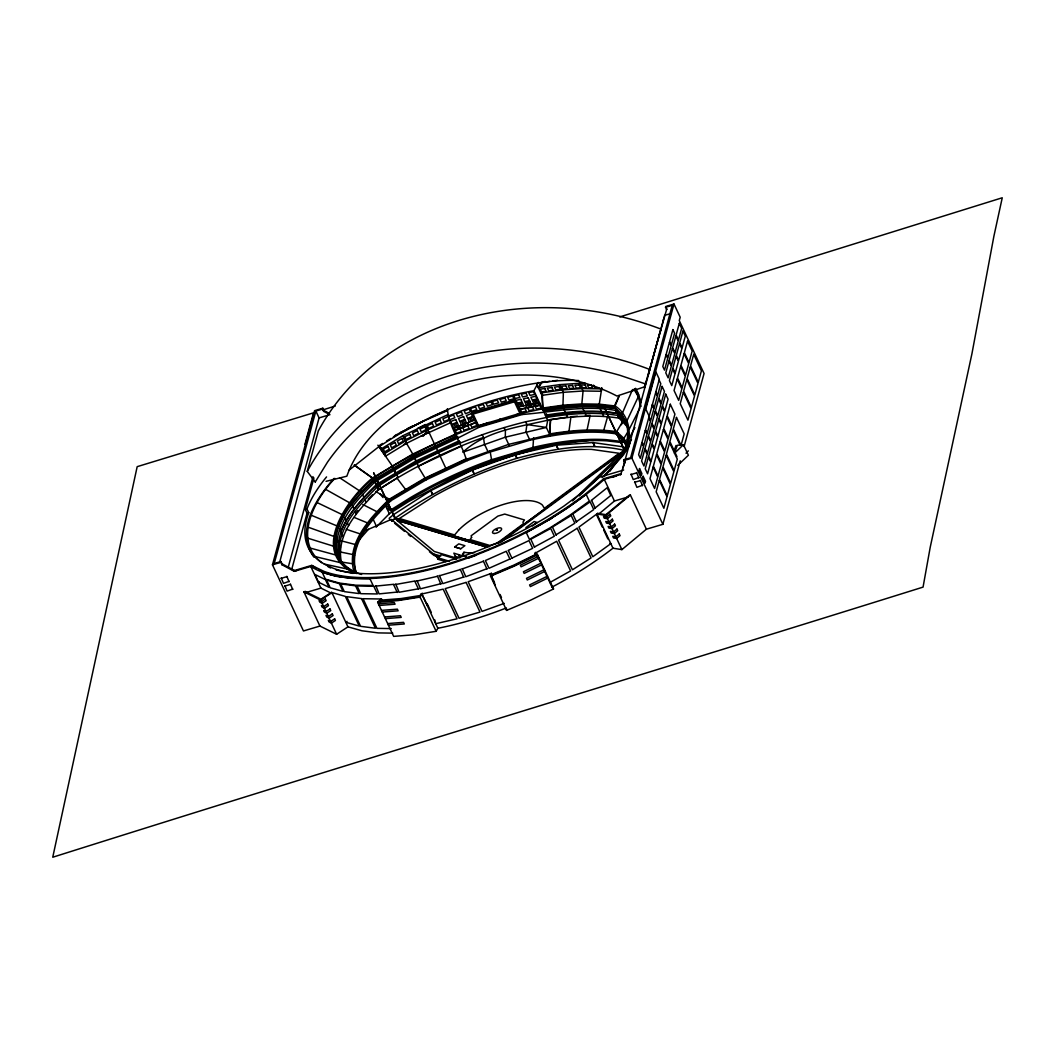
<?xml version="1.0" encoding="UTF-8"?>
<svg xmlns="http://www.w3.org/2000/svg" width="1055" height="1055" viewBox="0 0 1055 1055"><rect width="100%" height="100%" fill="white"/><g stroke="black" fill="none" stroke-linecap="round" stroke-linejoin="round"><path stroke-width="1.5" d="M516.937 414.378L542.402 408.826L542.824 408.034L562.961 405.186L563.37 392.302M395.216 518.44L373.602 472.746L395.243 518.401L393.291 514.827M394.755 518.572L394.86 518.427C432.141 492.184 473.326 471.994 516.805 458.305C551.752 449.034 588.505 442.005 624.362 450.393L622.661 446.753L593.055 442.559L594.756 446.212M498.329 543.061L624.586 450.366L602.972 404.672L625.114 451.369M313.863 557.093C295.018 531.061 315.92 498.633 333.973 478.456M321.617 562.711C292.512 539.936 314.707 499.239 334.883 478.403M354.862 573.287C308.97 552.385 347.319 498.857 372.349 478.021L373.734 479.656L413.797 455.905L456.841 435.768M354.15 572.377C311.832 549.945 348.994 498.514 373.523 478.034L374.156 479.392C358.832 493.753 344.985 510.224 336.835 529.768M337.495 555.589C332.523 542.099 337.349 527.606 343.956 515.592L343.323 514.233M336.479 549.167C335.991 521.566 356.801 499.74 375.224 481.673L376.503 484.416C356.827 503.894 331.112 530.322 339.842 560.601L336.479 549.167L337.758 551.91M340.567 561.431C332.971 531.588 358.238 505.938 377.571 486.698L378.851 489.428C359.821 508.431 335.147 533.303 341.503 562.724M354.045 571.929C345.71 542.956 370.424 517.781 389.229 499.173L390.39 499.186L391.023 500.558C372.402 518.994 347.886 543.918 356.142 572.614C346.093 543.747 371.611 517.781 390.39 499.186M486.975 568.698L465.796 576.716L462.182 568.579M486.948 569.08L483.335 560.944M621.171 456.96C626.987 446.12 629.941 433.025 625.655 421.13C629.373 429.741 629.031 439.605 625.932 448.362M625.932 449.615C632.341 434.581 629.545 415.34 615.118 405.977L599.266 404.157L581.832 403.894L562.961 405.186M566.232 417.332L550.525 419.56L549.76 433.908C571.823 430.335 594.44 428.304 616.661 431.693L623.874 438.326L627.474 444.326M385.471 504.29L390.851 509.895L409.96 497.907A198.907 83.754 -25.1 0 1 491.564 459.729L532.946 447.452L533.606 437.693M581.832 403.894L583.072 390.943L579.432 383.295L559.743 384.64L538.353 387.673L541.914 382.569L549.76 381.396M537.008 384.943L541.953 395.361L563.344 392.341L583.033 390.983L601.31 391.26L601.719 388.029M340.541 531.944C348.097 514.207 361.535 499.872 375.237 486.658L377.149 486.962C422.554 457.211 472.851 434.752 525.601 421.802L526.88 424.545L525.931 431.666L529.927 440.212C558.016 433.908 587.2 429.636 615.922 433.816L623.096 440.423L625.945 445.184M568.988 431.192L570.94 416.672L577.336 416.224M599.266 404.157L601.772 387.989M465.98 556.42L463.211 556.025L463.963 552.266L469.528 553.044M587.068 429.952L590.141 415.353L585.34 415.683M304.921 444.313L313.071 414.483M392.737 633.132L378.283 632.908L361.984 630.784L347.952 626.855L336.624 634.266L319.929 626.063L303.458 630.956L272.467 564.821L314.575 410.672L322.817 408.219L323.885 410.5L329.45 413.468M322.817 408.219L322.593 409.063L315.867 411.054L274.221 563.528L280.933 561.537L282.002 563.818L295.769 571.164M279.588 562.46L319.072 417.899L315.867 411.054M294.292 571.335L294.516 570.491L311.726 565.388L323.595 571.217A193.869 81.631 -25.1 0 0 586.343 493.252L603.777 478.733L620.986 473.629L620.762 474.46L604.278 479.352A195.531 82.33 -25.1 0 1 310.763 566.443L294.292 571.335L281.777 564.649L280.933 561.537M281.777 564.649L282.002 563.818M315.221 482.043L307.256 471.4L318.294 430.981A276.727 236.307 15.3 0 1 661.234 329.213L660.1 332.074M319.072 417.899L329.912 414.681L323.661 411.345L323.885 410.5M289.162 581.305L283.479 583.375L281.237 577.942M288.266 567.155L312.992 476.623M289.044 581.714L286.815 576.281M291.681 569.502L307.058 513.231L305.304 509.486L313.928 477.902M292.802 589.059L287.105 591.13L284.876 585.696M292.683 589.468L290.442 584.035M521.552 413.151L521.315 413.982L477.941 426.853L471.664 413.454L471.901 412.624L515.275 399.753L522.185 414.51C553.295 412.043 584.549 404.803 615.777 410.435L616.516 409.788L615.434 410.395L616.727 413.138L624.112 419.93L627.132 424.98M475.04 420.668L472.574 414.061M476.135 423.002L476.372 422.171L454.402 430.559M477.941 426.853L478.166 426.022L489.111 422.462M463.87 576.98L442.823 583.6L439.302 575.423M463.752 577.388L460.231 569.225M521.315 413.982L515.275 399.753M518.427 407.797L518.651 406.966L539.501 402.654M519.495 410.079L519.719 409.248L540.569 404.935M623.874 459.782L624.718 462.894L623.874 459.782L630.6 457.778L672.246 305.304L665.534 307.295L666.602 309.577L666.826 308.746L644.315 387.937L646.016 381.686M665.534 307.295L665.758 306.464L674 304.025L680.198 317.252L679.275 320.588L704.067 373.51L684.115 446.529M662.632 321.142L662.87 320.311M648.39 374.42L660.193 331.217M622.964 467.84L664.624 315.366L670.809 313.533M549.866 582.518L570.584 570.9L556.697 541.255L534.977 553.348L535.518 554.495L513.943 565.071L491.881 574.434L491.353 573.3L490.324 573.735L490.562 576.188L506.585 610.397L530.322 600.321L553.532 588.941L552.002 587.068A195.531 82.33 -25.1 0 0 612.968 548.218L621.883 549.615L646.399 529.201L662.87 524.309L631.892 458.173L674 304.025M638.948 477.506L633.264 479.577L631.022 474.143M638.829 477.928L636.6 472.495M642.587 485.26L636.89 487.331L634.662 481.898M642.469 485.682L640.227 480.249M662.87 524.309L680.211 460.811M603.777 430.203L607.891 415.617M621.487 424.717L622.872 420.352M644.75 385.497L646.108 381.343M620.591 474.776L624.942 462.05M674.448 449.812L676.031 445.434M619.325 395.625L615.118 405.977L613.733 406.755L621.764 414.905L613.733 406.755M619.153 395.731L614.076 406.795C590.286 403.023 566.047 404.922 542.402 408.826M447.373 408.747C448.718 426.774 461.233 442.124 466.244 459.387L466.6 458.582L425.073 478.021L387.119 500.492M632.565 389.506L622.542 412.808L621.118 413.547L626.288 422.488M550.525 419.56L549.708 434.62L508.695 444.366L466.244 459.387L466.6 458.582M627.118 420.47L638.341 396.654L633.936 389.282M441.03 583.692L420.47 588.809L417.055 580.619M422.251 593.174L420.101 597.09L398.17 600.559L377.637 602.168L393.66 636.376L414.206 634.767L436.137 631.299L437.865 628.266A195.531 82.33 -25.1 0 0 506.36 607.944L506.585 610.397M440.819 584.127L437.403 575.938M624.455 440.608L622.147 442.612L621.593 441.438L623.017 438.537M629.228 429.253L639.989 407.955M609.685 471.519L630.138 443.351M628.82 439.025L634.925 427.552M447.716 416.29A208.481 87.776 -25.1 0 1 533.909 390.706L538.34 382.451M538.287 387.686L540.964 382.701L541.953 382.503M544.103 412.465L545.092 410.857C568.513 407.045 592.514 404.962 616.094 408.601M525.601 421.802L546.45 417.49L547.453 415.881C570.861 412.057 594.862 409.986 618.441 413.613M380.367 601.759L381.963 600.058L381.422 598.91L379.048 601.469L398.645 599.939L419.574 596.629L420.892 594.202L443.179 589.152L457.066 618.797L435.728 623.703L434.752 619.852M626.723 448.177L631.47 439.513M623.334 420.404L616.661 431.693L615.276 432.458L615.922 433.816M315.287 481.924L327.525 462.103A265.847 227.023 15.3 0 1 619.971 375.329L645.66 383.98M628.187 431.403L623.874 438.326L622.463 439.065L615.276 432.458M418.848 588.73L399.106 592.264L395.77 584.048M395.467 584.51L415.208 580.975M629.426 445.803L623.32 455.074L604.172 476.53M423.2 436.282L427.829 429.807L449.72 420.193M462.433 554.257L463.936 552.24M357.711 541.518L368.446 529.32M350.009 506.598L360.045 494.518L372.89 481.634L374.802 481.937L376.081 484.68L416.145 460.916L459.189 440.779M355.68 513.099L357.711 510.646M376.055 527.144L389.335 513.719L408.931 501.415L450.973 479.221L472.851 469.62L494.927 461.193L538.551 448.243L559.506 443.904L588.967 440.423M397.669 592.013L379.075 593.899L375.831 585.67M375.448 586.145L394.043 584.259M377.637 602.168L381.422 598.91M686.014 453.215L688.308 450.881M368.195 499.107L372.507 494.795M602.181 477.664L611.188 468.631M572.601 500.901L621.052 453.782L501.165 542.033M579.366 495.876L622.279 454.969M683.455 444.683L674.448 453.268L677.323 445.302L683.455 444.683L688.401 455.233L677.732 465.413M546.45 417.49C570.096 413.573 594.334 411.674 618.138 415.459L618.863 414.813L617.795 415.419L619.074 418.149L627.976 427.473M348.612 470.517L377.017 448.111A185.522 78.11 -25.1 0 1 578.773 380.565M432.445 494.32L430.73 490.667L393.41 514.721L389.19 518.295L389.981 519.983M391.919 521.078L395.124 518.374L489.507 546.49M391.906 521.091L395.124 518.374L393.41 514.721M591.182 500.518L607.166 487.726L610.805 495.481L594.809 508.273M646.399 529.201L630.376 494.993L629.083 495.375L605.913 514.669L597.697 513.376L578.918 527.091L592.818 556.737L610.832 543.655L609.935 543.365M628.094 496.958L614.432 501.02L598.225 514.524L597.697 513.376M612.968 548.218L596.945 513.996L605.86 515.407L630.376 494.993M347.042 621.369L345.816 622.292L359.228 626.05L345.341 596.392L331.415 592.383L320.971 599.227L305.198 591.473L303.906 591.855L319.929 626.063M445.698 561.642L438.049 559.295L437.271 557.62L441.386 554.587L456.617 559.124M454.665 546.938L458.767 543.866L464.859 545.686L460.758 548.758L454.665 546.938L460.758 548.758M464.965 539.356L465.347 539.474M498.567 542.995L624.362 450.393M525.865 527.632L534.107 521.552L537.153 522.462L532.445 525.931M572.496 514.167L590.127 501.837L593.754 509.591L576.122 521.922M620.024 413.797L617.795 415.419L625.18 422.211L627.448 425.996M618.138 415.459L619.417 418.189C595.627 414.417 571.375 416.316 547.73 420.22C518.282 427.051 486.012 430.902 462.881 452.213L505.332 437.179L546.345 427.446L547.73 420.22L533.909 390.706M318.531 582.202L329.068 587.371L325.428 579.617L314.904 574.448L318.531 582.202L319.203 581.767M303.906 591.855L320.601 600.058L331.929 592.633L347.952 626.855M552.213 527.17L571.203 515.499L574.843 523.254L555.84 534.925M354.335 465.136L372.468 477.941L412.756 454.059L456.182 433.75L454.758 429.319M373.101 478.297C405.872 456.749 441.254 439.262 478.166 426.022M374.802 481.937L414.866 458.187L457.91 438.049L457.857 436.73L414.048 457.211L373.562 481.225L375.224 481.673M460.27 443.06L460.204 441.755L416.395 462.235L375.91 486.236L377.571 486.698M377.255 490.601C410.408 468.723 446.08 450.722 483.507 437.416L482.227 434.673M386.684 501.521L425.481 478.495L466.706 459.215L467.352 460.573L488.386 452.542L529.927 440.212M388.557 502.101L426.115 479.867L467.352 460.573M386.869 508.444L391.405 511.082L410.514 499.094A198.907 83.754 -25.1 0 1 606.796 440.845L622.147 442.612M379.84 445.144L382.556 443.482M386.618 440.99L390.693 438.511M393.41 436.849L396.126 435.188M384.337 453.795L405.41 440.924L427.829 429.807M385.537 456.169L381.699 448.612L378.481 445.975L385.537 456.169L406.571 443.311L402.852 435.689L447.254 414.918M438.049 559.295L439.368 558.728M394.768 435.715L398.988 433.354M530.678 539.303L550.71 528.476L554.35 536.23L534.305 547.057M400.452 432.998L423.728 421.024L447.544 410.514M457.91 438.049L478.812 427.38L522.185 414.51M407.415 428.581L413.27 425.666M400.399 432.576L423.701 420.971M417.516 428.422L425.35 424.519L434.185 443.403M421.116 436.111L450.854 422.607M462.182 445.764L418.07 466.402L425.073 478.021M400.188 432.695L415.446 425.139M428.963 432.207L406.452 443.377L402.852 435.689L381.699 448.612L378.864 446.014M394.913 518.401L489.269 546.569M508.246 550.367L529.003 540.582L532.63 548.336L511.873 558.121M536.797 555.945L536.27 554.811L514.115 565.678L491.472 575.292L491.353 573.3M553.532 588.941L537.509 554.732L514.299 566.113L490.562 576.188M538.274 556.367L520.339 565.163L521.104 566.812L539.052 558.016M541.36 562.961L523.425 571.757L524.19 573.406L542.138 564.61M544.446 569.555L526.511 578.351L527.276 579.999L545.224 571.203M547.532 576.135L529.597 584.932L530.375 586.58L548.31 577.784M430.994 417.279L447.465 410.052M447.874 416.633L442.889 418.822L444.195 421.578L449.166 419.402M403.617 444.617L406.531 443.337L412.756 454.059M365.531 530.586L391.273 519.416L438.089 557.699M509.961 558.992L488.993 568.276L485.366 560.522L506.321 551.238M453.307 428.225L475.277 419.837M462.156 568.962L483.322 561.326M494.505 582.65L490.324 573.735L468.143 581.74L482.029 611.386L504.224 603.381M619.76 316.922L1002.25 197.773L993.889 236.254L971.932 353.755L930.233 547.202L923.059 587.108C633.158 677.745 342.427 765.706 52.75 857.227L137.176 466.666L314.786 412.439M322.659 409.973L335.239 406.043M471.664 413.454L515.038 400.584M326.061 481.331L346.844 476.201C359.887 439.368 392.236 413.257 426.325 396.495A223.383 190.757 15.3 0 1 491.314 377.215C533.764 371.795 578.641 375.936 616.964 396.047L644.711 386.776M305.304 509.486L306.992 508.985A185.522 78.11 -25.1 0 1 326.549 476.913M307.058 513.231L308.746 512.73A185.522 78.11 -25.1 0 0 343.759 571.375A185.522 78.11 -25.1 0 0 564.003 506.018L581.542 492.936L599.504 477.19L623.65 470.029M272.467 564.821L280.709 562.368M623.65 460.613L631.892 458.173M611.649 477.427L616.12 476.108M281.118 578.351L286.696 576.703M630.903 474.565L636.481 472.917M284.758 586.105L290.336 584.457M634.543 482.32L640.121 480.671M331.415 592.383L331.956 593.53L320.918 588.11L305.726 592.62L305.198 591.473M439.197 575.845L460.125 569.634M416.844 581.054L437.192 576.373M542.323 381.91L545.461 381.462M552.82 381.026L557.554 380.288M540.833 392.948L562.21 389.928L581.912 388.57L600.19 388.847L601.31 391.26M543.035 410.197C566.68 406.281 590.919 404.382 614.709 408.153L614.076 406.795M545.382 415.208C569.027 411.292 593.266 409.393 617.07 413.178L615.777 410.435M618.256 432.801C595.35 429.161 572.021 430.941 549.259 434.713L549.906 436.071M381.963 600.058L401.045 598.567L421.433 595.35L420.892 594.202M378.415 603.803L394.28 602.576L395.058 604.225L379.18 605.451M381.501 610.397L397.366 609.157L398.144 610.805L382.266 612.045M384.587 616.99L400.452 615.751L401.23 617.399L385.352 618.639M387.673 623.571L403.538 622.345L404.316 623.98L388.438 625.219M469.027 553.031L474.526 552.622M579.432 383.295L585.525 383.387M598.805 387.976L594.835 387.91L593.543 385.141M380.539 598.989L363.065 598.713L376.952 628.358L391.26 628.582M372.468 477.941L373.523 478.034M621.593 441.438L606.243 439.671A198.907 83.754 -25.1 0 0 532.946 447.452M463.25 556.104L466.033 556.499M526.88 424.545L546.345 427.446L549.708 434.62M340.739 561.919L352.067 563.66M336.189 570.017L353.108 573.393M340.699 552.055L352.436 554.455M324.241 564.069L346.937 568.962M314.904 556.539L339.974 562.552M340.844 540.714L355.166 544.486M309.761 547.941L335.398 554.904M440.792 556.011L433.526 553.967L434.383 555.787M438.735 557.014L435.834 556.196L438.933 557.146M529.544 520.194L529.03 520.577M396.851 520.3L487.384 547.281L396.851 520.3L434.33 551.501L456.09 557.99M437.271 557.62L449.443 561.26M307.401 538.063L333.288 546.108M463.237 556.077L453.848 553.137L456.34 558.464M455.325 556.302L460.046 557.844L458.529 554.614M361.601 574.474C351.091 571.401 341.451 564.372 336.862 554.231M346.277 529.294L360.19 533.909M307.836 527.078L333.683 536.336M442.085 559.717L446.305 561.313M354.111 517.398L367.443 522.898M311.093 515.183L336.585 525.746M317.093 502.549L341.925 514.497M316.104 568.249L311.726 565.388M318.742 569.542L324.017 572.126M362.815 504.514L376.793 511.635M622.661 446.753L625.008 447.979M327.92 566.575L330.518 567.986M325.744 489.415L349.627 502.8M375.751 491.551L389.229 499.173M339.578 477.717L359.557 490.839M354.309 465.15L372.349 478.021M394.61 523.267L404.553 531.404M408.285 534.45L410.764 536.481M429.411 551.725L433.143 554.772M615.434 410.395L622.832 417.187L627.356 424.769M535.426 552.358L537.509 554.732M534.977 553.348L536.27 554.811M380.103 494.017L383.084 497.578M397.049 478.179L405.278 489.098M377.914 445.157L393.278 467.391M634.978 388.741L638.671 394.926M626.011 445.012L622.463 439.065L623.096 440.423M355.509 571.256L356.933 573.643M338.563 557.871L340.831 561.669M541.36 563.607L535.98 552.86L540.16 561.788M427.868 606.243L421.842 594.057L437.865 628.266M659.111 380.051L660.799 383.664L657.608 395.361L655.92 391.748M655.656 392.631L657.344 396.245L654.153 407.942L652.452 404.329M680.093 445.131L673.024 430.031L669.885 441.531L676.954 456.63M652.188 405.226L653.889 408.839L650.684 420.536L648.996 416.923L659.322 379.259L655.907 371.967L645.779 409.024L649.194 416.316M634.925 388.952L641.018 401.981M622.832 417.187L624.112 419.93M625.18 422.211L626.459 424.941M627.738 429.833L628.371 431.192M627.343 439.513L627.989 440.871M598.37 404.988L599.016 406.346M600.084 408.628L601.363 411.358M602.431 413.639L603.711 416.382M602.88 431.033L603.513 432.392M581.068 404.724L581.701 406.083M582.769 408.364L584.048 411.107M585.116 413.375L586.395 416.118M594.638 446.186L592.936 442.546L556.394 445.223L558.108 448.876M586.303 430.783L586.936 432.141M604.278 479.352L614.432 501.02M559.743 384.64L563.344 392.341M603.777 478.733L604.199 479.643M562.315 406.017L562.961 407.375M564.029 409.656L565.309 412.386M566.377 414.668L567.656 417.411M568.355 432.023L568.988 433.381M605.913 514.669L606.44 515.816M605.86 515.407L621.883 549.615M591.71 500.611L595.337 508.365M596.734 515.196L602.3 527.065M603.684 530.019L607.851 538.92M546.239 413.626L547.453 415.881M557.963 448.889L556.249 445.236L515.262 454.613L516.976 458.266M572.944 514.312L576.571 522.067M552.569 527.368L556.209 535.122M500.044 418.901L500.677 420.259M504.105 427.552L505.385 430.295L505.332 437.179L509.341 445.724M516.805 458.305L515.091 454.652L472.455 470.095L474.17 473.735M476.372 422.171L478.812 427.38M530.955 539.553L534.582 547.308M541.532 564.728L552.002 587.068M488.386 452.542L484.39 443.997L483.507 437.416M473.998 473.8L472.284 470.148L430.902 490.588L432.603 494.241M508.418 550.67L512.057 558.425M506.413 551.594L510.04 559.348M434.449 443.957L437.429 450.327M438.498 452.608L439.777 455.351M445.869 468.354L446.502 469.726M439.882 455.549L445.606 467.8M500.057 594.479L501.481 597.526M425.481 478.495L426.115 479.867M413.164 454.547L413.797 455.905M416.145 460.916L412.98 454.929M418.505 465.941L415.327 459.954M405.41 440.924L406.531 443.337M405.832 489.507L406.465 490.865M394.346 469.673L395.625 472.403M396.693 474.684L397.986 477.427L378.428 489.691L377.149 486.962M392.17 466.587L393.238 468.868M394.517 471.598L395.585 473.88M390.851 509.895L391.405 511.082M385.629 505.807L389.335 513.719M427.117 603.539L431.284 612.441M414.905 581.437L418.545 589.191M420.101 597.09L436.137 631.299M419.574 596.629L420.101 597.763M378.02 511.596L378.653 512.954M322.593 409.063L323.661 411.345M360.784 490.799L361.43 492.158M362.498 494.439L363.777 497.169M364.845 499.45L366.125 502.193M372.85 518.612L376.556 526.537M368.762 522.739L369.395 524.111M393.647 584.721L397.273 592.475M350.946 502.642L351.592 504M352.66 506.281L353.939 509.024M355.007 511.306L356.287 514.036M361.588 533.645L362.221 535.004M345.025 517.873L346.304 520.603M347.372 522.884L348.664 525.627M356.616 544.103L357.249 545.461M353.913 553.967L354.559 555.339M338.035 525.364L338.668 526.722M339.736 529.003L341.016 531.733M342.084 534.015L343.376 536.758M353.544 563.08L354.19 564.438M335.16 535.848L335.807 537.206M336.875 539.487L338.154 542.23M339.222 544.512L340.501 547.242M348.282 568.157L348.928 569.515M334.778 545.527L335.411 546.886M338.826 554.178L340.106 556.921M341.385 561.814L342.031 563.172M306.992 508.985L308.746 512.73M306.306 538.498L307.664 541.386M310.763 566.443L320.918 588.11M320.601 600.058L336.624 634.266M490.324 573.735L495.138 584.734M454.494 429.411L456.182 433.75M638.341 396.654L640.702 406.531M627.712 426.22L628.398 429.121M489.982 450.63L491.564 459.729M541.663 392.209L542.824 408.034L542.362 393.673M551.976 518.137A193.869 81.631 -25.1 0 1 549.22 519.812M476.478 555.154A193.869 81.631 -25.1 0 1 468.789 558.003M350.708 577.863A193.869 81.631 -25.1 0 1 347.385 577.507M342.559 576.848A193.869 81.631 -25.1 0 1 339.459 576.32M331.468 574.513A193.869 81.631 -25.1 0 1 326.905 573.142M635.519 388.306A185.522 78.11 -25.1 0 1 640.675 406.412M307.256 471.4A276.727 236.307 15.3 0 1 650.197 369.632M630.771 440.304A284.257 119.677 -25.1 0 1 605.306 474.908M496.364 530.322L497.38 530.019L496.364 530.322M641.809 442.981L638.618 454.679L640.306 458.292L643.51 446.595L641.809 442.981M645.278 430.4L642.073 442.098L643.774 445.711L646.966 434.014L645.278 430.4M648.733 417.806L645.541 429.504L647.229 433.117L650.421 421.42L648.733 417.806M666.008 354.823L662.804 366.507L664.505 370.12L667.696 358.436L666.008 354.823M669.45 342.202L666.259 353.9L667.947 357.513L671.138 345.816L669.45 342.202M672.892 329.582L669.701 341.279L671.389 344.893L674.593 333.195L672.892 329.582M639.541 468.552L639.04 470.359L641.4 475.37L641.888 473.563L639.541 468.552M644.79 449.338L641.598 461.035L643.946 466.046L647.137 454.349L644.79 449.338M648.245 436.744L645.053 448.441L647.401 453.465L650.592 441.768L648.245 436.744M651.713 424.163L648.509 435.86L650.869 440.871L654.06 429.174L651.713 424.163M655.168 411.569L651.977 423.266L654.324 428.29L657.516 416.593L655.168 411.569M658.623 398.988L655.432 410.685L657.779 415.696L660.971 403.999L658.623 398.988M662.092 386.394L658.887 398.091L661.234 403.116L664.439 391.418L662.092 386.394M668.976 361.166L665.784 372.863L668.132 377.875L671.323 366.191L668.976 361.166M672.417 348.546L669.226 360.243L671.573 365.267L674.778 353.57L672.417 348.546M675.873 335.938L672.681 347.636L675.029 352.647L678.22 340.95L675.873 335.938M679.315 323.318L676.123 335.015L678.471 340.026L681.662 328.342L679.315 323.318M643.168 476.306L642.68 478.113L645.027 483.124L645.528 481.317L643.168 476.306M648.416 457.092L645.225 468.789L647.572 473.8L650.777 462.103L648.416 457.092M651.885 444.498L648.68 456.195L651.041 461.22L654.232 449.522L651.885 444.498M655.34 431.917L652.148 443.614L654.496 448.626L657.687 436.928L655.34 431.917M658.795 419.323L655.603 431.02L657.951 436.045L661.155 424.347L658.795 419.323M662.263 406.742L659.058 418.439L661.419 423.451L664.61 411.753L662.263 406.742M665.718 394.148L662.527 405.845L664.874 410.87L668.066 399.172L665.718 394.148M672.615 368.92L669.411 380.618L671.771 385.629L674.963 373.945L672.615 368.92M676.057 356.3L672.866 367.997L675.213 373.022L678.405 361.324L676.057 356.3M679.499 343.693L676.308 355.39L678.655 360.401L681.846 348.704L679.499 343.693M682.954 331.072L679.75 342.77L682.11 347.781L685.302 336.097L682.954 331.072M653.124 467.128L649.986 478.627L654.614 488.505L657.753 477.005L653.124 467.128M656.513 454.705L653.375 466.204L658.004 476.082L661.142 464.596L656.513 454.705M659.955 442.085L656.817 453.584L661.445 463.475L664.584 451.975L659.955 442.085M663.41 429.477L660.259 440.977L664.901 450.854L668.039 439.355L663.41 429.477M666.852 416.857L663.714 428.356L668.343 438.234L671.481 426.748L666.852 416.857M670.294 404.25L667.156 415.736L671.784 425.627L674.923 414.127L670.294 404.25M677.191 379.009L674.053 390.508L678.682 400.399L681.82 388.899L677.191 379.009M680.633 366.401L677.495 377.888L682.123 387.778L685.262 376.279L680.633 366.401M684.088 353.781L680.937 365.281L685.565 375.158L688.717 363.659L684.088 353.781M687.53 341.161L684.392 352.66L689.021 362.551L692.159 351.051L687.53 341.161M659.296 480.302L656.157 491.801L663.872 508.273L667.011 496.773L659.296 480.302M662.685 467.879L659.546 479.379L667.261 495.85L670.4 484.351L662.685 467.879M666.127 455.272L662.988 466.772L670.703 483.243L673.842 471.743L666.127 455.272M669.582 442.652L666.444 454.151L674.158 470.622L677.297 459.123L669.582 442.652M676.466 417.424L673.327 428.923L681.042 445.395L684.181 433.895L676.466 417.424M683.363 392.183L680.224 403.683L687.939 420.154L691.078 408.667L683.363 392.183M686.805 379.576L683.666 391.075L691.381 407.547L694.52 396.047L686.805 379.576M690.26 366.955L687.108 378.455L694.836 394.926L697.975 383.427L690.26 366.955M693.702 354.348L690.563 365.834L698.278 382.306L701.417 370.819L693.702 354.348M471.611 537.377L470.095 539.567L489.85 545.461L496.707 543.417L523.451 523.728L522.95 522.146L524.48 519.97L504.725 514.075L497.868 516.106L471.123 535.795L471.611 537.377M458.965 529.781L454.613 534.951L399.37 518.493L434.317 495.982A172.15 72.479 -25.1 0 1 591.446 449.364L619.166 453.281L544.393 508.312L542.362 505.029A52.75 22.208 -25.1 0 0 458.965 529.781M610.001 514.247L606.638 517.056L603.486 516.554L604.251 518.203L607.403 518.704L610.779 515.895L610.001 514.247M612.322 519.192L608.946 522.001L605.794 521.5L606.572 523.148L609.724 523.636L613.087 520.84L612.322 519.192M614.63 524.124L611.267 526.933L608.115 526.445L608.88 528.093L612.032 528.581L615.408 525.772L614.63 524.124M616.951 529.069L613.575 531.878L610.423 531.377L611.201 533.026L614.353 533.527L617.716 530.718L616.951 529.069M619.259 534.015L615.896 536.824L612.744 536.322L613.509 537.971L616.661 538.472L620.037 535.663L619.259 534.015M502.101 512.018L502.101 512.018M586.171 494.36L567.313 508.048L546.886 521.078L526.287 532.617L529.452 539.369L550.051 527.83L570.478 514.814L589.336 501.112L586.171 494.36M325.375 599.082L321.366 601.706L319.072 600.572L319.85 602.22L322.144 603.341L326.14 600.73L325.375 599.082M327.683 604.027L323.687 606.638L321.393 605.517L322.157 607.166L324.452 608.287L328.461 605.676L327.683 604.027M330.004 608.959L325.995 611.584L323.7 610.463L324.478 612.098L326.773 613.232L330.769 610.608L330.004 608.959M332.312 613.904L328.316 616.529L326.021 615.395L326.786 617.043L329.081 618.177L333.09 615.553L332.312 613.904M334.633 618.85L330.624 621.461L328.329 620.34L329.107 621.988L331.402 623.109L335.398 620.498L334.633 618.85M577.191 528.265L558.557 540.147L572.443 569.792L591.077 557.91L577.191 528.265M388.003 446.436L383.361 449.114L384.666 451.883L389.308 449.206L388.003 446.436M394.992 442.414L390.35 445.091L391.656 447.848L396.298 445.184L394.992 442.414M401.981 438.392L397.339 441.056L398.645 443.825L403.287 441.148L401.981 438.392M409.709 434.291L404.83 436.717L406.122 439.473L411.002 437.06L409.709 434.291M417.305 430.532L412.426 432.959L413.731 435.728L418.598 433.302L417.305 430.532M424.901 426.787L420.035 429.2L421.327 431.97L426.194 429.543L424.901 426.787M432.339 423.424L427.367 425.613L428.66 428.37L433.645 426.194L432.339 423.424M440.106 420.022L435.122 422.211L436.427 424.98L441.399 422.791L440.106 420.022M453.558 414.958L448.533 416.883L449.826 419.653L454.85 417.727L453.558 414.958M461.391 411.978L456.367 413.903L457.659 416.672L462.683 414.747L461.391 411.978M469.224 408.997L464.2 410.923L465.492 413.692L470.53 411.767L469.224 408.997M455.72 419.574L450.696 421.499L451.988 424.268L457.013 422.343L455.72 419.574M463.554 416.593L458.529 418.519L459.822 421.288L464.859 419.363L463.554 416.593M471.387 413.613L466.363 415.538L467.668 418.308L472.693 416.382L471.387 413.613M454.138 424.308L452.331 424.994L453.624 427.763L455.444 427.064L454.138 424.308M457.356 423.081L455.641 423.728L456.947 426.497L458.661 425.838L457.356 423.081M461.985 421.327L460.165 422.013L461.47 424.783L463.277 424.084L461.985 421.327M465.202 420.101L463.488 420.747L464.78 423.517L466.495 422.857L465.202 420.101M469.818 418.347L468.011 419.033L469.304 421.802L471.11 421.103L469.818 418.347M473.036 417.121L471.321 417.767L472.614 420.536L474.328 419.877L473.036 417.121M458.134 426.629L453.703 428.317L454.6 430.216L459.031 428.528L458.134 426.629M462.96 424.769L458.529 426.471L459.413 428.356L463.844 426.668L462.96 424.769M467.774 422.91L463.343 424.611L464.226 426.497L468.657 424.809L467.774 422.91M459.98 428.66L454.956 430.585L456.248 433.354L461.272 431.429L459.98 428.66M467.813 425.679L462.789 427.605L464.081 430.374L469.106 428.449L467.813 425.679M475.647 422.699L470.622 424.624L471.915 427.394L476.939 425.468L475.647 422.699M475.502 406.887L470.49 408.522L471.783 411.279L476.794 409.656L475.502 406.887M483.309 404.368L478.297 405.99L479.59 408.76L484.601 407.125L483.309 404.368M491.103 401.836L486.104 403.458L487.397 406.228L492.408 404.606L491.103 401.836M514.458 401.797L473.102 414.074L478.522 425.64L519.878 413.375L514.458 401.797M466.099 582.413L445.17 588.624L459.057 618.27L479.999 612.058L466.099 582.413M497.274 400.109L492.355 401.428L493.661 404.197L498.58 402.878L497.274 400.109M504.949 398.065L500.03 399.383L501.323 402.153L506.242 400.834L504.949 398.065M512.625 396.034L507.706 397.353L508.998 400.109L513.917 398.79L512.625 396.034M518.625 394.715L513.851 395.704L515.143 398.474L519.917 397.484L518.625 394.715M526.063 393.185L521.289 394.174L522.581 396.944L527.355 395.955L526.063 393.185M533.5 391.656L528.726 392.645L530.019 395.414L534.793 394.425L533.5 391.656M520.788 399.331L516.014 400.32L517.306 403.089L522.08 402.1L520.788 399.331M528.225 397.814L523.451 398.79L524.744 401.559L529.518 400.57L528.225 397.814M535.663 396.284L530.889 397.273L532.182 400.03L536.955 399.041L535.663 396.284M519.363 403.458L517.649 403.814L518.941 406.584L520.669 406.228L519.363 403.458M522.423 402.839L520.801 403.168L522.093 405.938L523.715 405.595L522.423 402.839M526.814 401.942L525.087 402.298L526.379 405.054L528.107 404.698L526.814 401.942M529.861 401.309L528.239 401.639L529.531 404.408L531.153 404.065L529.861 401.309M534.252 400.412L532.524 400.768L533.817 403.524L535.544 403.168L534.252 400.412M537.298 399.779L535.676 400.109L536.969 402.878L538.591 402.548L537.298 399.779M530.19 404.817L525.983 405.687L526.867 407.573L531.074 406.702L530.19 404.817M534.766 403.854L530.56 404.724L531.443 406.61L535.65 405.74L534.766 403.854M539.342 402.891L535.136 403.762L536.019 405.648L540.226 404.777L539.342 402.891M525.034 408.417L520.273 409.406L521.566 412.175L526.34 411.186L525.034 408.417M532.472 406.887L527.711 407.876L529.003 410.646L533.777 409.656L532.472 406.887M539.923 405.371L535.149 406.346L536.441 409.116L541.215 408.127L539.923 405.371M544.815 388.504L540.266 389.137L541.558 391.906L546.121 391.26L544.815 388.504M551.936 387.502L547.374 388.148L548.666 390.917L553.229 390.271L551.936 387.502M559.045 386.512L554.482 387.159L555.774 389.915L560.337 389.269L559.045 386.512M565.862 385.906L561.577 386.209L562.869 388.965L567.155 388.675L565.862 385.906M572.549 385.457L568.263 385.761L569.555 388.517L573.841 388.227L572.549 385.457M579.235 385.009L574.949 385.312L576.241 388.069L580.54 387.778L579.235 385.009M585.156 384.996L581.186 384.943L582.479 387.699L586.448 387.765L585.156 384.996M591.327 385.101L587.371 385.049L588.664 387.805L592.62 387.871L591.327 385.101M369.936 578.72L352.568 578.443L336.268 576.32L322.237 572.39L325.402 579.142L339.433 583.072L355.733 585.209L373.101 585.472L369.936 578.72M373.747 586.198L357.078 585.934L360.718 593.688L377.387 593.952L373.747 586.198M355.561 585.828L340.699 583.89L344.339 591.644L359.188 593.583L355.561 585.828M361.535 598.607L346.686 596.668L360.573 626.314L375.435 628.253L361.535 598.607M339.367 583.626L326.562 580.039L330.202 587.793L342.994 591.38L339.367 583.626M494.175 533.487A4.998 2.11 -25.1 0 0 501.613 529.294A4.998 2.11 -25.1 0 0 495.362 529.148A4.998 2.11 -25.1 0 0 494.175 533.487"/></g></svg>
